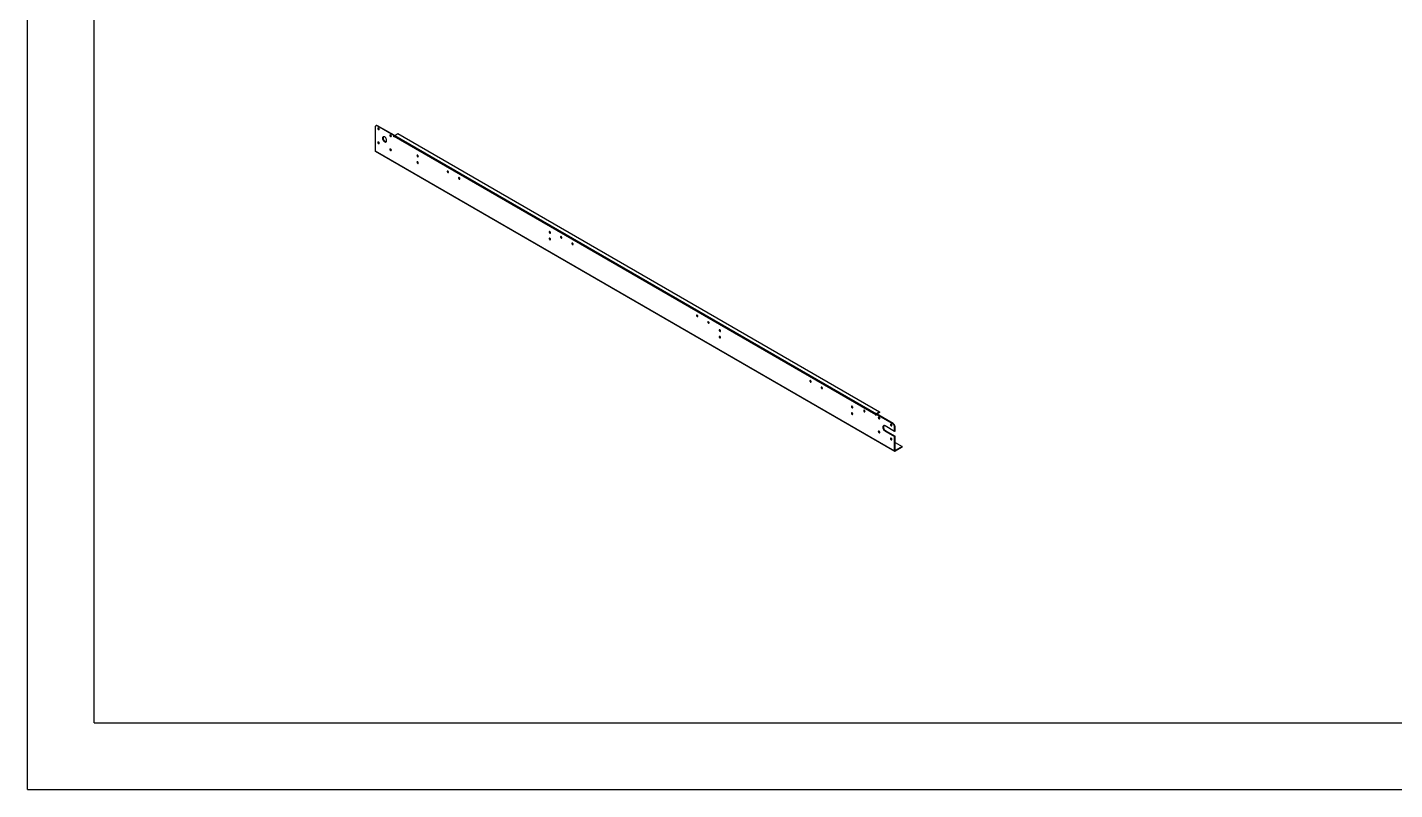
# Model space of a CAD drawing. Header units: millimetres. Extents: x 0 to 297, y 0 to 210.
# Drawn here: x 0 to 102.4, y 0 to 57 of the extents above; entities that cross this region are included whole.
import ezdxf

# ---------------------------------------------------------------- set-up
doc = ezdxf.new("R2010")
doc.units = ezdxf.units.MM
doc.linetypes.add('SLD-实线', pattern=[0])
doc.layers.add('图框', color=7, linetype='SLD-实线')

msp = doc.modelspace()

# ---------------------------------------------------------------- linework, layer by layer
at = {"color": 7, "linetype": 'SLD-实线', "lineweight": 25}
for p, q in [((26.03333623, 49.56815834), (26.03333623, 47.80012865)), ((26.11719212, 49.68421955), (26.07476572, 49.6597273)), ((26.217184, 49.67431794), (26.17475759, 49.64982569)), ((27.42633659, 48.92730451), (26.17475759, 49.64982569)), ((27.468763, 48.95179676), (26.217184, 49.67431794)), ((27.468763, 48.95179676), (27.42633659, 48.92730451)), ((27.42633659, 48.84178656), (27.42633659, 48.92730451)), ((27.4475498, 48.85403268), (27.42633659, 48.84178656)), ((27.4475498, 48.82954044), (27.42633659, 48.84178656)), ((27.4475498, 48.85403666), (27.4475498, 48.82954044)), ((63.50999564, 28.03562981), (27.4475498, 48.85403666)), ((27.468763, 48.9151657), (27.468763, 48.95179676)), ((27.5003933, 48.9455643), (27.73039251, 49.07834001)), ((27.5003933, 48.9455643), (63.56283914, 28.12715745)), ((27.73039251, 49.07834001), (63.79283835, 28.25993316)), ((26.03333623, 47.80012865), (64.9242092, 25.34890558)), ((26.04881678, 47.76591299), (64.93968974, 25.31468992)), ((63.53120884, 28.04787593), (63.50999564, 28.03562981)), ((63.50999564, 28.01113359), (63.50999564, 28.03562981)), ((63.53120884, 28.02337971), (63.50999564, 28.01113359)), ((63.53120884, 27.99888747), (63.50999564, 28.01113359)), ((63.57363525, 28.10889766), (63.53120884, 28.08440542)), ((63.53120884, 28.08440542), (63.53120884, 27.99888747)), ((64.78278784, 27.36188424), (63.53120884, 28.08440542)), ((63.79283835, 28.25993316), (63.56283914, 28.12715745)), ((63.56283914, 28.1026652), (63.56283914, 28.12715745)), ((64.82521425, 27.38637648), (63.57363525, 28.10889766)), ((63.79283835, 28.21094071), (63.59485535, 28.09664756)), ((63.79283835, 28.25993316), (63.79283835, 28.21094071)), ((64.9242092, 26.80420014), (64.21710242, 27.21240419)), ((64.25952883, 26.84495685), (64.21710242, 26.8204646)), ((64.21710242, 26.8204646), (64.9242092, 26.41226055)), ((64.25952883, 26.84495685), (64.96663561, 26.43675279)), ((64.78278784, 27.36188424), (64.82521425, 27.38637648)), ((64.96663561, 27.14142751), (64.9242092, 27.11693527)), ((64.9242092, 26.80420014), (64.9242092, 27.11693527)), ((64.96663561, 26.82869238), (64.9242092, 26.80420014)), ((64.96663561, 26.82869238), (64.96663561, 27.14142751)), ((64.9242092, 26.41226055), (64.96663561, 26.43675279)), ((64.9242092, 25.34890558), (64.9242092, 26.41226055)), ((64.96663561, 25.37339782), (64.96663561, 26.43675279)), ((64.96663561, 25.96551054), (65.48989463, 25.66343954)), ((65.48989463, 25.66343954), (64.9770527, 25.3673822)), ((65.48989463, 25.61444709), (64.9770527, 25.31838975)), ((65.48989463, 25.61444709), (65.48989463, 25.66343954)), ((64.96663561, 25.37339782), (64.9242092, 25.34890558)), ((64.9770527, 25.3673822), (64.96663561, 25.37339586)), ((64.9770527, 25.3673822), (64.9770527, 25.31838975))]:
    msp.add_line(p, q, dxfattribs=at)
at = {"color": 7, "linetype": 'SLD-实线', "lineweight": 25, "flags": 128}
for points in [[(26.17475759, 49.64982569), (26.14716765, 49.6626151), (26.12063798, 49.66863719), (26.0961881, 49.66766051), (26.07475759, 49.65972261), (26.05717003, 49.64512854), (26.04410129, 49.62443913), (26.03605361, 49.59844948), (26.03333623, 49.56815834)], [(26.33597794, 49.4073282), (26.33337265, 49.42686106), (26.32583913, 49.44728523), (26.31419373, 49.46638744), (26.29969842, 49.48209765), (26.28392399, 49.49271343), (26.26857985, 49.4970844), (26.25532877, 49.49473688), (26.24560671, 49.48592527), (26.24046721, 49.47160445), (26.24046721, 49.45332629), (26.24560671, 49.43307153), (26.25532877, 49.41303507), (26.26857985, 49.39538818), (26.28392399, 49.38204317), (26.29969842, 49.37444619), (26.31419373, 49.37342048), (26.32583913, 49.37907719), (26.33337265, 49.39080333), (26.33597794, 49.4073282)], [(26.33597794, 48.36215596), (26.33337265, 48.38168882), (26.32583913, 48.40211299), (26.31419373, 48.4212152), (26.29969842, 48.43692541), (26.28392399, 48.44754119), (26.26857985, 48.45191216), (26.25532877, 48.44956464), (26.24560671, 48.44075303), (26.24046721, 48.42643221), (26.24046721, 48.40815405), (26.24560671, 48.38789929), (26.25532877, 48.36786283), (26.26857985, 48.35021594), (26.28392399, 48.33687093), (26.29969842, 48.32927395), (26.31419373, 48.32824824), (26.32583913, 48.33390495), (26.33337265, 48.34563109), (26.33597794, 48.36215596)], [(26.58487952, 48.74105425), (26.58737949, 48.70753527), (26.59479905, 48.67220722), (26.60689972, 48.63620556), (26.62329259, 48.60068742), (26.64345077, 48.56679439), (26.66672635, 48.5356158), (26.69237125, 48.50815378), (26.71956122, 48.48529096), (26.74742235, 48.46776218), (26.77505915, 48.45613084), (26.80158336, 48.45077076), (26.82614247, 48.45185423), (26.84794713, 48.45934642), (26.86629652, 48.47300653), (26.88060088, 48.49239552), (26.89040044, 48.51689019), (26.89538026, 48.54570328), (26.89538026, 48.57790871), (26.89040044, 48.61247137), (26.88060088, 48.64828038), (26.86629652, 48.68418482), (26.84794713, 48.71903068), (26.82614247, 48.751698), (26.80158336, 48.78113682), (26.77505915, 48.80640095), (26.74742235, 48.82667837), (26.71956122, 48.84131737), (26.69237125, 48.84984742), (26.66672635, 48.85199437), (26.64345077, 48.8476892), (26.62329259, 48.8370703), (26.60689972, 48.82047896), (26.59479905, 48.79844845), (26.58737949, 48.77168683), (26.58487952, 48.74105425)], [(26.65372949, 48.85045032), (26.64271156, 48.83459545), (26.63291199, 48.81010077), (26.62793218, 48.78128768), (26.62793218, 48.74908225), (26.63291199, 48.7145196), (26.64271156, 48.67871058), (26.65701591, 48.64280615), (26.6753653, 48.60796028), (26.69716996, 48.57529296), (26.72172908, 48.54585414), (26.74825329, 48.52059002), (26.77589009, 48.50031259), (26.80375122, 48.4856736), (26.83094119, 48.47714354), (26.85658609, 48.4749966), (26.86958295, 48.47654064)], [(27.24107462, 48.88482701), (27.23846933, 48.90435987), (27.23093581, 48.92478404), (27.21929041, 48.94388625), (27.2047951, 48.95959646), (27.18902067, 48.97021224), (27.17367653, 48.9745832), (27.16042545, 48.97223569), (27.15070339, 48.96342408), (27.14556389, 48.94910326), (27.14556389, 48.9308251), (27.15070339, 48.91057033), (27.16042545, 48.89053388), (27.17367653, 48.87288699), (27.18902067, 48.85954198), (27.2047951, 48.851945), (27.21929041, 48.85091928), (27.23093581, 48.856576), (27.23846933, 48.86830214), (27.24107462, 48.88482701)], [(27.24107462, 47.83965477), (27.23846933, 47.85918763), (27.23093581, 47.8796118), (27.21929041, 47.89871401), (27.2047951, 47.91442422), (27.18902067, 47.92504), (27.17367653, 47.92941096), (27.16042545, 47.92706345), (27.15070339, 47.91825184), (27.14556389, 47.90393102), (27.14556389, 47.88565286), (27.15070339, 47.8653981), (27.16042545, 47.84536164), (27.17367653, 47.82771475), (27.18902067, 47.81436974), (27.2047951, 47.80677276), (27.21929041, 47.80574705), (27.23093581, 47.81140376), (27.23846933, 47.8231299), (27.24107462, 47.83965477)], [(29.16723349, 47.43238164), (29.16983877, 47.41284878), (29.1773723, 47.39242461), (29.1890177, 47.3733224), (29.20351301, 47.35761219), (29.21928743, 47.34699641), (29.23463158, 47.34262545), (29.24788266, 47.34497296), (29.25760472, 47.35378457), (29.26274422, 47.36810539), (29.26274422, 47.38638355), (29.25760472, 47.40663831), (29.24788266, 47.42667477), (29.23463158, 47.44432166), (29.21928743, 47.45766667), (29.20351301, 47.46526365), (29.1890177, 47.46628936), (29.1773723, 47.46063265), (29.16983877, 47.44890651), (29.16723349, 47.43238164)], [(29.16723349, 46.94245715), (29.16983877, 46.92292429), (29.1773723, 46.90250012), (29.1890177, 46.88339792), (29.20351301, 46.8676877), (29.21928743, 46.85707192), (29.23463158, 46.85270096), (29.24788266, 46.85504848), (29.25760472, 46.86386008), (29.26274422, 46.87818091), (29.26274422, 46.89645906), (29.25760472, 46.91671383), (29.24788266, 46.93675029), (29.23463158, 46.95439717), (29.21928743, 46.96774218), (29.20351301, 46.97533917), (29.1890177, 46.97636488), (29.1773723, 46.97070817), (29.16983877, 46.95898202), (29.16723349, 46.94245715)], [(31.43209651, 46.24738517), (31.43458685, 46.22871405), (31.44178802, 46.20919095), (31.45291965, 46.19093149), (31.46677546, 46.17591437), (31.48185396, 46.16576693), (31.49652115, 46.16158881), (31.50918763, 46.16383276), (31.51848077, 46.17225562), (31.52339353, 46.18594464), (31.52339353, 46.20341641), (31.51848077, 46.22277758), (31.50918763, 46.24193008), (31.49652115, 46.25879843), (31.48185396, 46.27155468), (31.46677546, 46.27881651), (31.45291965, 46.27979697), (31.44178802, 46.27438981), (31.43458685, 46.263181), (31.43209651, 46.24738517)], [(32.37254853, 45.70447378), (32.37005818, 45.7231449), (32.36285702, 45.742668), (32.35172539, 45.76092746), (32.33786958, 45.77594458), (32.32279108, 45.78609201), (32.30812389, 45.79027014), (32.29545741, 45.78802619), (32.28616427, 45.77960333), (32.28125151, 45.76591431), (32.28125151, 45.74844254), (32.28616427, 45.72908137), (32.29545741, 45.70992887), (32.30812389, 45.69306052), (32.32279108, 45.68030427), (32.33786958, 45.67304244), (32.35172539, 45.67206198), (32.36285702, 45.67746913), (32.37005818, 45.68867795), (32.37254853, 45.70447378)], [(39.06672843, 41.71752486), (39.06933371, 41.697992), (39.07686724, 41.67756782), (39.08851264, 41.65846562), (39.10300794, 41.64275541), (39.11878237, 41.63213963), (39.13412651, 41.62776866), (39.14737759, 41.63011618), (39.15709965, 41.63892779), (39.16223915, 41.65324861), (39.16223915, 41.67152677), (39.15709965, 41.69178153), (39.14737759, 41.71181799), (39.13412651, 41.72946488), (39.11878237, 41.74280989), (39.10300794, 41.75040687), (39.08851264, 41.75143258), (39.07686724, 41.74577587), (39.06933371, 41.73404973), (39.06672843, 41.71752486)], [(39.06672843, 41.22760037), (39.06933371, 41.20806751), (39.07686724, 41.18764334), (39.08851264, 41.16854113), (39.10300794, 41.15283092), (39.11878237, 41.14221514), (39.13412651, 41.13784418), (39.14737759, 41.14019169), (39.15709965, 41.1490033), (39.16223915, 41.16332412), (39.16223915, 41.18160228), (39.15709965, 41.20185704), (39.14737759, 41.2218935), (39.13412651, 41.23954039), (39.11878237, 41.2528854), (39.10300794, 41.26048238), (39.08851264, 41.2615081), (39.07686724, 41.25585138), (39.06933371, 41.24412524), (39.06672843, 41.22760037)], [(39.91737788, 41.3489365), (39.91986823, 41.33026538), (39.92706939, 41.31074228), (39.93820103, 41.29248282), (39.95205683, 41.2774657), (39.96713533, 41.26731826), (39.98180253, 41.26314014), (39.994469, 41.26538409), (40.00376214, 41.27380695), (40.0086749, 41.28749597), (40.0086749, 41.30496774), (40.00376214, 41.32432891), (39.994469, 41.34348141), (39.98180253, 41.36034976), (39.96713533, 41.37310601), (39.95205683, 41.38036784), (39.93820103, 41.3813483), (39.92706939, 41.37594114), (39.91986823, 41.36473233), (39.91737788, 41.3489365)], [(40.8578299, 40.80602511), (40.85533956, 40.82469623), (40.84813839, 40.84421933), (40.83700676, 40.86247879), (40.82315095, 40.87749591), (40.80807245, 40.88764334), (40.79340526, 40.89182147), (40.78073879, 40.88957752), (40.77144564, 40.88115466), (40.76653288, 40.86746564), (40.76653288, 40.84999387), (40.77144564, 40.8306327), (40.78073879, 40.8114802), (40.79340526, 40.79461185), (40.80807245, 40.7818556), (40.82315095, 40.77459377), (40.83700676, 40.77361331), (40.84813839, 40.77902046), (40.85533956, 40.79022928), (40.8578299, 40.80602511)], [(50.09971553, 35.4707981), (50.10220588, 35.45212698), (50.10940704, 35.43260387), (50.12053867, 35.41434441), (50.13439448, 35.3993273), (50.14947298, 35.38917986), (50.16414017, 35.38500173), (50.17680665, 35.38724568), (50.18609979, 35.39566854), (50.19101255, 35.40935756), (50.19101255, 35.42682933), (50.18609979, 35.4461905), (50.17680665, 35.465343), (50.16414017, 35.48221135), (50.14947298, 35.49496761), (50.13439448, 35.50222943), (50.12053867, 35.50320989), (50.10940704, 35.49780274), (50.10220588, 35.48659392), (50.09971553, 35.4707981)], [(51.04016755, 34.9278867), (51.03767721, 34.94655782), (51.03047604, 34.96608093), (51.01934441, 34.98434038), (51.0054886, 34.9993575), (50.9904101, 35.00950494), (50.97574291, 35.01368306), (50.96307644, 35.01143911), (50.95378329, 35.00301625), (50.94887053, 34.98932723), (50.94887053, 34.97185547), (50.95378329, 34.95249429), (50.96307644, 34.9333418), (50.97574291, 34.91647345), (50.9904101, 34.90371719), (51.0054886, 34.89645537), (51.01934441, 34.89547491), (51.03047604, 34.90088206), (51.03767721, 34.91209087), (51.04016755, 34.9278867)], [(51.89081701, 34.3143361), (51.88821173, 34.33386896), (51.8806782, 34.35429313), (51.8690328, 34.37339534), (51.85453749, 34.38910555), (51.83876306, 34.39972133), (51.82341892, 34.4040923), (51.81016784, 34.40174478), (51.80044578, 34.39293317), (51.79530628, 34.37861235), (51.79530628, 34.36033419), (51.80044578, 34.34007943), (51.81016784, 34.32004297), (51.82341892, 34.30239608), (51.83876306, 34.28905107), (51.85453749, 34.28145409), (51.8690328, 34.28042838), (51.8806782, 34.28608509), (51.88821173, 34.29781123), (51.89081701, 34.3143361)], [(51.89081701, 33.82441161), (51.88821173, 33.84394448), (51.8806782, 33.86436865), (51.8690328, 33.88347085), (51.85453749, 33.89918107), (51.83876306, 33.90979685), (51.82341892, 33.91416781), (51.81016784, 33.91182029), (51.80044578, 33.90300868), (51.79530628, 33.88868786), (51.79530628, 33.87040971), (51.80044578, 33.85015494), (51.81016784, 33.83011848), (51.82341892, 33.81247159), (51.83876306, 33.79912659), (51.85453749, 33.7915296), (51.8690328, 33.79050389), (51.8806782, 33.7961606), (51.88821173, 33.80788675), (51.89081701, 33.82441161)], [(58.58499691, 30.57234942), (58.58748725, 30.55367831), (58.59468842, 30.5341552), (58.60582005, 30.51589574), (58.61967586, 30.50087863), (58.63475435, 30.49073119), (58.64942155, 30.48655306), (58.66208802, 30.48879701), (58.67138117, 30.49721987), (58.67629393, 30.51090889), (58.67629393, 30.52838066), (58.67138117, 30.54774183), (58.66208802, 30.56689433), (58.64942155, 30.58376268), (58.63475435, 30.59651894), (58.61967586, 30.60378076), (58.60582005, 30.60476122), (58.59468842, 30.59935407), (58.58748725, 30.58814525), (58.58499691, 30.57234942)], [(59.52544893, 30.02943803), (59.52295858, 30.04810915), (59.51575741, 30.06763225), (59.50462578, 30.08589171), (59.49076997, 30.10090883), (59.47569148, 30.11105627), (59.46102428, 30.11523439), (59.44835781, 30.11299044), (59.43906466, 30.10456758), (59.43415191, 30.09087856), (59.43415191, 30.0734068), (59.43906466, 30.05404562), (59.44835781, 30.03489313), (59.46102428, 30.01802478), (59.47569148, 30.00526852), (59.49076997, 29.9980067), (59.50462578, 29.99702624), (59.51575741, 30.00243339), (59.52295858, 30.0136422), (59.52544893, 30.02943803)], [(61.79031195, 28.59947932), (61.78770666, 28.61901218), (61.78017313, 28.63943635), (61.76852774, 28.65853855), (61.75403243, 28.67424877), (61.738258, 28.68486455), (61.72291386, 28.68923551), (61.70966278, 28.686888), (61.69994072, 28.67807639), (61.69480122, 28.66375557), (61.69480122, 28.64547741), (61.69994072, 28.62522264), (61.70966278, 28.60518619), (61.72291386, 28.5875393), (61.738258, 28.57419429), (61.75403243, 28.56659731), (61.76852774, 28.56557159), (61.78017313, 28.57122831), (61.78770666, 28.58295445), (61.79031195, 28.59947932)], [(61.79031195, 28.10955483), (61.78770666, 28.12908769), (61.78017313, 28.14951186), (61.76852774, 28.16861407), (61.75403243, 28.18432428), (61.738258, 28.19494006), (61.72291386, 28.19931103), (61.70966278, 28.19696351), (61.69994072, 28.1881519), (61.69480122, 28.17383108), (61.69480122, 28.15555292), (61.69994072, 28.13529816), (61.70966278, 28.1152617), (61.72291386, 28.09761481), (61.738258, 28.0842698), (61.75403243, 28.07667282), (61.76852774, 28.07564711), (61.78017313, 28.08130382), (61.78770666, 28.09302996), (61.79031195, 28.10955483)], [(62.70955076, 28.29499585), (62.70694548, 28.31452871), (62.69941195, 28.33495288), (62.68776655, 28.35405509), (62.67327124, 28.3697653), (62.65749682, 28.38038108), (62.64215267, 28.38475205), (62.62890159, 28.38240453), (62.61917953, 28.37359292), (62.61404003, 28.3592721), (62.61404003, 28.34099394), (62.61917953, 28.32073918), (62.62890159, 28.30070272), (62.64215267, 28.28305583), (62.65749682, 28.26971082), (62.67327124, 28.26211384), (62.68776655, 28.26108813), (62.69941195, 28.26674484), (62.70694548, 28.27847098), (62.70955076, 28.29499585)], [(63.81263734, 27.77251324), (63.81003206, 27.7920461), (63.80249853, 27.81247027), (63.79085313, 27.83157247), (63.77635782, 27.84728269), (63.76058339, 27.85789847), (63.74523925, 27.86226943), (63.73198817, 27.85992191), (63.72226611, 27.85111031), (63.71712661, 27.83678948), (63.71712661, 27.81851133), (63.72226611, 27.79825656), (63.73198817, 27.77822011), (63.74523925, 27.76057322), (63.76058339, 27.74722821), (63.77635782, 27.73963122), (63.79085313, 27.73860551), (63.80249853, 27.74426223), (63.81003206, 27.75598837), (63.81263734, 27.77251324)], [(63.81263734, 26.727341), (63.81003206, 26.74687386), (63.80249853, 26.76729803), (63.79085313, 26.78640023), (63.77635782, 26.80211045), (63.76058339, 26.81272623), (63.74523925, 26.81709719), (63.73198817, 26.81474968), (63.72226611, 26.80593807), (63.71712661, 26.79161725), (63.71712661, 26.77333909), (63.72226611, 26.75308432), (63.73198817, 26.73304787), (63.74523925, 26.71540098), (63.76058339, 26.70205597), (63.77635782, 26.69445899), (63.79085313, 26.69343327), (63.80249853, 26.69908999), (63.81003206, 26.71081613), (63.81263734, 26.727341)], [(64.21710242, 27.21240419), (64.18763335, 27.2264391), (64.15905968, 27.23409313), (64.13224961, 27.2351337), (64.10801774, 27.22952921), (64.08710037, 27.21744994), (64.07013303, 27.19926291), (64.05763129, 27.17552074), (64.049975, 27.1469448), (64.04739679, 27.11440337), (64.049975, 27.0788852), (64.05763129, 27.0414695), (64.07013303, 27.00329312), (64.08710037, 26.96551603), (64.10801774, 26.92928607), (64.13224961, 26.89570406), (64.15905968, 26.86579039), (64.18763335, 26.84045396), (64.21710242, 26.8204646)], [(64.12021479, 27.23325932), (64.11255944, 27.22375516), (64.1000577, 27.20001298), (64.09240141, 27.17143704), (64.0898232, 27.13889561), (64.09240141, 27.10337745), (64.1000577, 27.06596174), (64.11255944, 27.02778536), (64.12952677, 26.99000827), (64.15044415, 26.95377831), (64.17467601, 26.92019631), (64.20148608, 26.89028263), (64.23005975, 26.8649462), (64.25952883, 26.84495685)], [(64.71773402, 27.25001204), (64.71512874, 27.26954491), (64.70759521, 27.28996908), (64.69594981, 27.30907128), (64.6814545, 27.3247815), (64.66568007, 27.33539728), (64.65033593, 27.33976824), (64.63708485, 27.33742072), (64.62736279, 27.32860912), (64.62222329, 27.31428829), (64.62222329, 27.29601014), (64.62736279, 27.27575537), (64.63708485, 27.25571891), (64.65033593, 27.23807202), (64.66568007, 27.22472702), (64.6814545, 27.21713003), (64.69594981, 27.21610432), (64.70759521, 27.22176103), (64.71512874, 27.23348718), (64.71773402, 27.25001204)], [(64.71773402, 26.20483981), (64.71512874, 26.22437267), (64.70759521, 26.24479684), (64.69594981, 26.26389904), (64.6814545, 26.27960926), (64.66568007, 26.29022504), (64.65033593, 26.294596), (64.63708485, 26.29224848), (64.62736279, 26.28343688), (64.62222329, 26.26911605), (64.62222329, 26.2508379), (64.62736279, 26.23058313), (64.63708485, 26.21054667), (64.65033593, 26.19289978), (64.66568007, 26.17955478), (64.6814545, 26.17195779), (64.69594981, 26.17093208), (64.70759521, 26.17658879), (64.71512874, 26.18831494), (64.71773402, 26.20483981)]]:
    msp.add_lwpolyline(points, dxfattribs=at)
at = {"color": 7, "linetype": 'SLD-实线', "lineweight": 18, "flags": 128}
for points in [[(26.28789468, 49.36976281), (26.26624683, 49.38723228), (26.24789468, 49.41198706), (26.23563216, 49.44025845), (26.23132613, 49.4677424), (26.23563216, 49.49025472), (26.24789468, 49.50436811), (26.26624683, 49.50793394), (26.28789468, 49.50040934), (26.30954252, 49.48293987), (26.32789468, 49.45818509), (26.34015719, 49.4299137), (26.34446322, 49.40242975), (26.34015719, 49.37991743), (26.32789468, 49.36580404), (26.30954252, 49.36223821), (26.28789468, 49.36976281)], [(26.28789468, 48.32459057), (26.26624683, 48.34206004), (26.24789468, 48.36681482), (26.23563216, 48.39508621), (26.23132613, 48.42257016), (26.23563216, 48.44508248), (26.24789468, 48.45919587), (26.26624683, 48.4627617), (26.28789468, 48.4552371), (26.30954252, 48.43776763), (26.32789468, 48.41301285), (26.34015719, 48.38474146), (26.34446322, 48.35725751), (26.34015719, 48.3347452), (26.32789468, 48.3206318), (26.30954252, 48.31706597), (26.28789468, 48.32459057)], [(27.19299136, 48.84726162), (27.17134351, 48.86473109), (27.15299136, 48.88948587), (27.14072884, 48.91775726), (27.13642281, 48.94524121), (27.14072884, 48.96775352), (27.15299136, 48.98186692), (27.17134351, 48.98543275), (27.19299136, 48.97790815), (27.2146392, 48.96043868), (27.23299136, 48.9356839), (27.24525387, 48.90741251), (27.2495599, 48.87992856), (27.24525387, 48.85741624), (27.23299136, 48.84330285), (27.2146392, 48.83973702), (27.19299136, 48.84726162)], [(27.19299136, 47.80208938), (27.17134351, 47.81955885), (27.15299136, 47.84431363), (27.14072884, 47.87258502), (27.13642281, 47.90006897), (27.14072884, 47.92258129), (27.15299136, 47.93669468), (27.17134351, 47.94026051), (27.19299136, 47.93273591), (27.2146392, 47.91526644), (27.23299136, 47.89051166), (27.24525387, 47.86224027), (27.2495599, 47.83475632), (27.24525387, 47.812244), (27.23299136, 47.79813061), (27.2146392, 47.79456478), (27.19299136, 47.80208938)], [(63.76455408, 27.73494785), (63.74290624, 27.75241732), (63.72455408, 27.7771721), (63.71229156, 27.80544349), (63.70798554, 27.83292744), (63.71229156, 27.85543975), (63.72455408, 27.86955314), (63.74290624, 27.87311897), (63.76455408, 27.86559438), (63.78620192, 27.84812491), (63.80455408, 27.82337013), (63.8168166, 27.79509873), (63.82112262, 27.76761479), (63.8168166, 27.74510247), (63.80455408, 27.73098908), (63.78620192, 27.72742325), (63.76455408, 27.73494785)], [(63.76455408, 26.68977561), (63.74290624, 26.70724508), (63.72455408, 26.73199986), (63.71229156, 26.76027125), (63.70798554, 26.7877552), (63.71229156, 26.81026751), (63.72455408, 26.8243809), (63.74290624, 26.82794673), (63.76455408, 26.82042214), (63.78620192, 26.80295267), (63.80455408, 26.77819789), (63.8168166, 26.74992649), (63.82112262, 26.72244255), (63.8168166, 26.69993023), (63.80455408, 26.68581684), (63.78620192, 26.68225101), (63.76455408, 26.68977561)], [(64.66965076, 27.21244666), (64.64800291, 27.22991613), (64.62965076, 27.25467091), (64.61738824, 27.2829423), (64.61308222, 27.31042625), (64.61738824, 27.33293856), (64.62965076, 27.34705195), (64.64800291, 27.35061778), (64.66965076, 27.34309319), (64.6912986, 27.32562371), (64.70965076, 27.30086894), (64.72191328, 27.27259754), (64.7262193, 27.2451136), (64.72191328, 27.22260128), (64.70965076, 27.20848789), (64.6912986, 27.20492206), (64.66965076, 27.21244666)], [(64.66965076, 26.16727442), (64.64800291, 26.18474389), (64.62965076, 26.20949867), (64.61738824, 26.23777006), (64.61308222, 26.26525401), (64.61738824, 26.28776632), (64.62965076, 26.30187971), (64.64800291, 26.30544554), (64.66965076, 26.29792095), (64.6912986, 26.28045147), (64.70965076, 26.2556967), (64.72191328, 26.2274253), (64.7262193, 26.19994136), (64.72191328, 26.17742904), (64.70965076, 26.16331565), (64.6912986, 26.15974982), (64.66965076, 26.16727442)]]:
    msp.add_lwpolyline(points, dxfattribs=at)
at = {"color": 7, "linetype": 'SLD-实线', "lineweight": 25}
for centre, radius, start, end in [((26.15859999, 49.59254167), 0.10059545, 54.3824225248, 114.3071190461), ((26.38072393, 49.48867526), 0.0982975, 177.2697412459, 242.7248822214), ((26.38072393, 48.44350302), 0.0982975, 177.2697412455, 242.7248822218), ((27.28582061, 48.96617407), 0.0982975, 177.2697412453, 242.724882222), ((27.56227957, 48.84881582), 0.1148485, 122.60547834, 177.3945215143), ((26.06995506, 47.79608664), 0.03684123, 173.7011525132, 234.9866670934), ((27.28582061, 47.92100183), 0.0982975, 177.2697412451, 242.7248822222), ((29.308146, 47.45821295), 0.0982975, 177.2697412451, 242.7248822222), ((29.308146, 46.96828846), 0.0982975, 177.2697412455, 242.7248822218), ((31.56959977, 46.27369759), 0.09497189, 178.7625668006, 241.2320566667), ((32.41812791, 45.78385272), 0.09497189, 178.7625667998, 241.2320566675), ((39.20764094, 41.74335617), 0.0982975, 177.2697412457, 242.7248822216), ((39.20764094, 41.25343168), 0.0982975, 177.2697412456, 242.7248822217), ((40.05488114, 41.37524892), 0.09497189, 178.7625668001, 241.2320566672), ((40.90340928, 40.88540405), 0.09497189, 178.7625668002, 241.2320566671), ((50.23721879, 35.49711051), 0.09497189, 178.7625668001, 241.2320566672), ((51.08574693, 35.00726564), 0.09497189, 178.7625668002, 241.2320566671), ((51.935563, 34.39568316), 0.0982975, 177.2697412456, 242.7248822217), ((51.935563, 33.90575867), 0.0982975, 177.2697412456, 242.7248822217), ((58.72250017, 30.59866184), 0.09497189, 178.7625668002, 241.232056667), ((59.5710283, 30.10881697), 0.09497189, 178.7625668006, 241.2320566667), ((61.83505793, 28.68082638), 0.0982975, 177.2697412463, 242.724882221), ((61.83505793, 28.19090189), 0.0982975, 177.2697412454, 242.7248822219), ((62.75429675, 28.37634291), 0.0982975, 177.2697412453, 242.724882222), ((63.62472541, 28.03040897), 0.1148485, 122.60547834, 177.3945215144), ((63.85738333, 27.8538603), 0.0982975, 177.2697412464, 242.7248822209), ((63.85738333, 26.80868806), 0.0982975, 177.2697412449, 242.7248822224), ((64.76248001, 27.33135911), 0.0982975, 177.2697412454, 242.7248822219), ((64.61716598, 27.1029631), 0.30736096, 2.6054784857, 57.39452166), ((64.65959239, 27.12745534), 0.30736096, 2.6054784857, 57.39452166), ((64.76248001, 26.28618687), 0.0982975, 177.2697412449, 242.7248822225), ((64.95642425, 25.34367978), 0.03263615, 170.7859630095, 309.2032852357), ((64.97298619, 25.37236765), 0.0064336, 170.7859630095, 309.2032852358)]:
    msp.add_arc(centre, radius, start, end, dxfattribs=at)
at = {"layer": '图框'}
for p, q in [((-0.00657264, -0.00062014), (-0.00657264, 209.99937986)), ((4.99342736, 4.99937986), (4.99342736, 204.99937986)), ((4.99342736, 4.99937986), (291.99342736, 4.99937986)), ((-0.00657264, -0.00062014), (296.99342736, -0.00062014))]:
    msp.add_line(p, q, dxfattribs=at)

doc.saveas('drawing.dxf')
